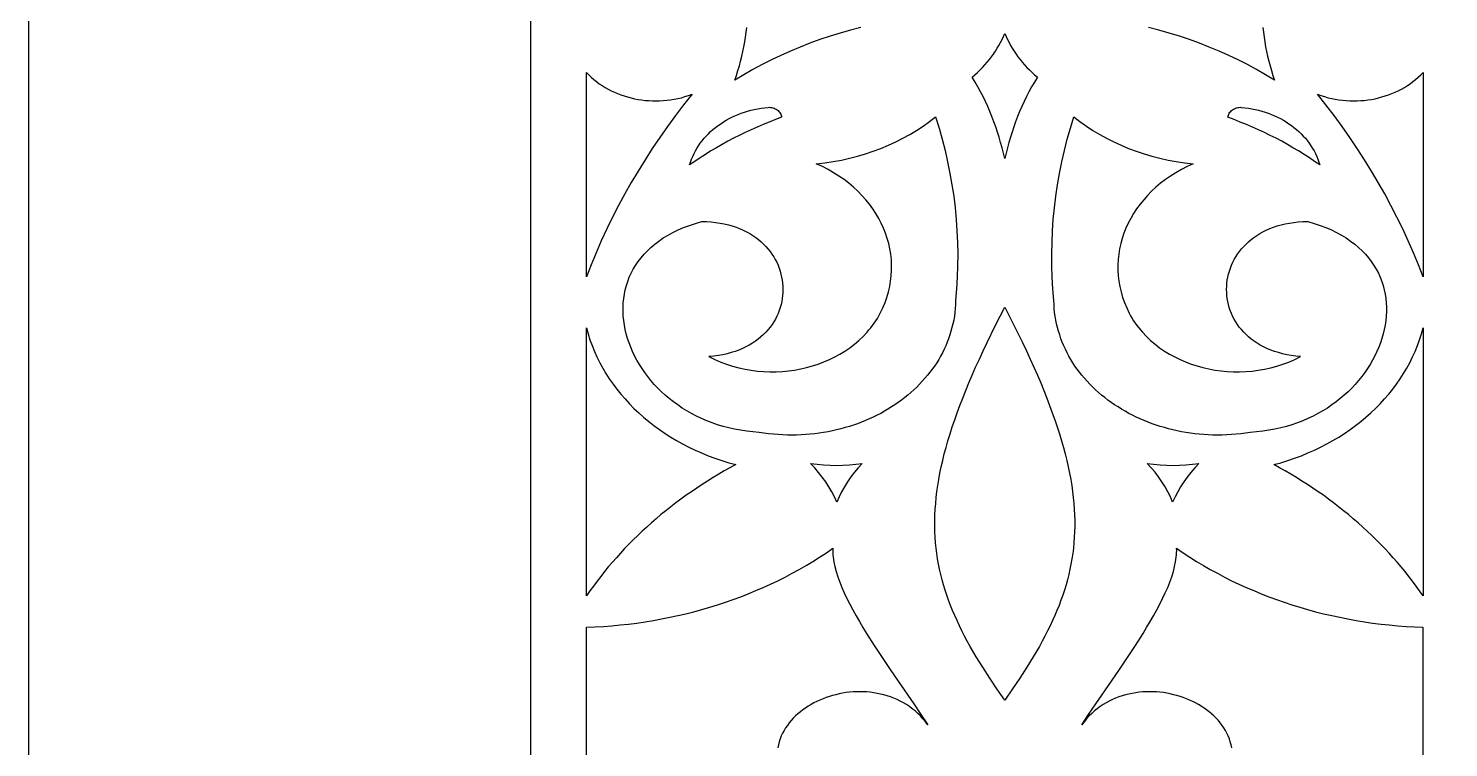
# Model space of a CAD drawing. Extents: x 1336 to 2036, y -730 to 370.
# Drawn here: x 1335.7 to 1463, y -172.9 to -108.5 of the extents above; entities that cross this region are included whole.
import ezdxf

# ---------------------------------------------------------------- set-up
doc = ezdxf.new("R2010")
doc.units = 0
doc.layers.add('LAYER_1', color=18, linetype='CONTINUOUS')
doc.layers.add('LAYER_2', color=4, linetype='CONTINUOUS')

msp = doc.modelspace()

# ---------------------------------------------------------------- linework, layer by layer
at = {"layer": 'LAYER_1'}
for points in [[(1335.73, -729.84), (2035.73, -729.84), (2035.73, 370.16), (1335.73, 370.16)], [(1423.23, -108.93), (1423.34, -109.2), (1423.47, -109.47), (1423.61, -109.74), (1423.75, -110.01), (1423.9, -110.27), (1424.06, -110.53), (1424.24, -110.78), (1424.41, -111.03), (1424.6, -111.28), (1424.8, -111.52), (1425, -111.76), (1425.22, -111.99), (1425.44, -112.21), (1425.67, -112.44), (1425.9, -112.65), (1426.15, -112.86), (1425.89, -113.29), (1425.64, -113.72), (1425.4, -114.16), (1425.17, -114.6), (1424.96, -115.04), (1424.75, -115.49), (1424.56, -115.94), (1424.38, -116.39), (1424.2, -116.85), (1424.04, -117.31), (1423.88, -117.77), (1423.73, -118.24), (1423.59, -118.71), (1423.46, -119.18), (1423.34, -119.65), (1423.23, -120.13), (1423.11, -119.65), (1422.99, -119.18), (1422.86, -118.71), (1422.72, -118.24), (1422.58, -117.77), (1422.42, -117.31), (1422.25, -116.85), (1422.08, -116.39), (1421.9, -115.94), (1421.7, -115.49), (1421.5, -115.04), (1421.28, -114.6), (1421.05, -114.16), (1420.82, -113.72), (1420.57, -113.29), (1420.31, -112.86), (1420.55, -112.65), (1420.79, -112.44), (1421.02, -112.21), (1421.24, -111.99), (1421.45, -111.76), (1421.66, -111.52), (1421.85, -111.28), (1422.04, -111.03), (1422.22, -110.78), (1422.39, -110.53), (1422.55, -110.27), (1422.71, -110.01), (1422.85, -109.74), (1422.99, -109.47), (1423.11, -109.2)], [(1385.74, -112.43), (1385.95, -112.65), (1386.17, -112.86), (1386.4, -113.06), (1386.64, -113.25), (1386.89, -113.44), (1387.15, -113.61), (1387.41, -113.77), (1387.68, -113.92), (1387.96, -114.07), (1388.24, -114.2), (1388.53, -114.32), (1388.83, -114.43), (1389.13, -114.54), (1389.43, -114.63), (1389.74, -114.71), (1390.05, -114.78), (1390.36, -114.84), (1390.68, -114.89), (1391, -114.93), (1391.33, -114.95), (1391.65, -114.97), (1391.98, -114.97), (1392.3, -114.97), (1392.63, -114.95), (1392.95, -114.92), (1393.28, -114.88), (1393.6, -114.83), (1393.93, -114.76), (1394.25, -114.69), (1394.57, -114.6), (1394.88, -114.5), (1395.2, -114.39), (1394.44, -115.34), (1393.71, -116.3), (1393, -117.28), (1392.31, -118.26), (1391.64, -119.25), (1390.99, -120.25), (1390.36, -121.26), (1389.76, -122.28), (1389.18, -123.31), (1388.62, -124.35), (1388.08, -125.39), (1387.57, -126.45), (1387.07, -127.51), (1386.6, -128.58), (1386.16, -129.65), (1385.74, -130.74)], [(1460.72, -130.74), (1460.3, -129.65), (1459.85, -128.58), (1459.38, -127.51), (1458.89, -126.45), (1458.38, -125.39), (1457.84, -124.35), (1457.28, -123.31), (1456.7, -122.28), (1456.09, -121.26), (1455.47, -120.25), (1454.82, -119.25), (1454.15, -118.26), (1453.46, -117.28), (1452.75, -116.3), (1452.01, -115.34), (1451.26, -114.39), (1451.57, -114.5), (1451.89, -114.6), (1452.21, -114.69), (1452.53, -114.76), (1452.85, -114.83), (1453.18, -114.88), (1453.5, -114.92), (1453.83, -114.95), (1454.15, -114.97), (1454.48, -114.97), (1454.81, -114.97), (1455.13, -114.95), (1455.45, -114.93), (1455.77, -114.89), (1456.09, -114.84), (1456.41, -114.78), (1456.72, -114.71), (1457.03, -114.63), (1457.33, -114.54), (1457.63, -114.43), (1457.92, -114.32), (1458.21, -114.2), (1458.5, -114.07), (1458.77, -113.92), (1459.05, -113.77), (1459.31, -113.61), (1459.56, -113.44), (1459.81, -113.25), (1460.05, -113.06), (1460.28, -112.86), (1460.51, -112.65), (1460.72, -112.43)], [(1402.02, -115.56), (1402.13, -115.55), (1402.24, -115.56), (1402.35, -115.58), (1402.45, -115.6), (1402.55, -115.63), (1402.65, -115.68), (1402.74, -115.72), (1402.83, -115.78), (1402.91, -115.85), (1402.98, -115.92), (1403.05, -115.99), (1403.1, -116.07), (1403.15, -116.16), (1403.19, -116.25), (1403.21, -116.35), (1403.23, -116.45), (1402.67, -116.65), (1402.12, -116.87), (1401.57, -117.09), (1401.03, -117.32), (1400.49, -117.56), (1399.96, -117.81), (1399.43, -118.07), (1398.91, -118.33), (1398.4, -118.6), (1397.89, -118.88), (1397.39, -119.17), (1396.9, -119.46), (1396.41, -119.77), (1395.93, -120.08), (1395.45, -120.4), (1394.99, -120.72), (1395.07, -120.46), (1395.16, -120.2), (1395.26, -119.95), (1395.38, -119.7), (1395.5, -119.46), (1395.64, -119.23), (1395.79, -118.99), (1395.94, -118.77), (1396.11, -118.55), (1396.29, -118.33), (1396.47, -118.13), (1396.67, -117.93), (1396.87, -117.73), (1397.08, -117.54), (1397.3, -117.36), (1397.53, -117.19), (1397.77, -117.02), (1398.01, -116.86), (1398.26, -116.71), (1398.52, -116.57), (1398.78, -116.44), (1399.05, -116.31), (1399.33, -116.19), (1399.61, -116.09), (1399.89, -115.99), (1400.18, -115.9), (1400.48, -115.82), (1400.78, -115.74), (1401.09, -115.68), (1401.4, -115.63), (1401.71, -115.59)], [(1444.43, -115.56), (1444.75, -115.59), (1445.06, -115.63), (1445.37, -115.68), (1445.67, -115.74), (1445.97, -115.82), (1446.27, -115.9), (1446.56, -115.99), (1446.85, -116.09), (1447.13, -116.19), (1447.41, -116.31), (1447.68, -116.44), (1447.94, -116.57), (1448.2, -116.71), (1448.45, -116.86), (1448.69, -117.02), (1448.92, -117.19), (1449.15, -117.36), (1449.37, -117.54), (1449.59, -117.73), (1449.79, -117.93), (1449.98, -118.13), (1450.17, -118.33), (1450.35, -118.55), (1450.51, -118.77), (1450.67, -118.99), (1450.82, -119.23), (1450.95, -119.46), (1451.08, -119.7), (1451.19, -119.95), (1451.3, -120.2), (1451.39, -120.46), (1451.47, -120.72), (1451, -120.4), (1450.53, -120.08), (1450.05, -119.77), (1449.56, -119.46), (1449.06, -119.17), (1448.56, -118.88), (1448.05, -118.6), (1447.54, -118.33), (1447.02, -118.07), (1446.5, -117.81), (1445.96, -117.56), (1445.43, -117.32), (1444.89, -117.09), (1444.34, -116.87), (1443.78, -116.65), (1443.23, -116.45), (1443.24, -116.35), (1443.27, -116.25), (1443.31, -116.16), (1443.35, -116.07), (1443.41, -115.99), (1443.48, -115.92), (1443.55, -115.85), (1443.63, -115.78), (1443.72, -115.72), (1443.81, -115.68), (1443.91, -115.63), (1444.01, -115.6), (1444.11, -115.58), (1444.22, -115.56), (1444.32, -115.55)], [(1417.03, -116.4), (1417.34, -117.41), (1417.63, -118.42), (1417.88, -119.43), (1418.11, -120.45), (1418.32, -121.47), (1418.49, -122.49), (1418.65, -123.52), (1418.77, -124.55), (1418.87, -125.59), (1418.94, -126.62), (1418.99, -127.66), (1419.01, -128.7), (1419, -129.74), (1418.97, -130.78), (1418.9, -131.82), (1418.82, -132.86), (1418.81, -133.21), (1418.79, -133.57), (1418.75, -133.92), (1418.71, -134.27), (1418.65, -134.61), (1418.58, -134.95), (1418.5, -135.29), (1418.41, -135.62), (1418.31, -135.95), (1418.2, -136.28), (1418.07, -136.6), (1417.94, -136.92), (1417.8, -137.23), (1417.64, -137.54), (1417.48, -137.84), (1417.31, -138.14), (1417.13, -138.44), (1416.93, -138.73), (1416.73, -139.01), (1416.52, -139.29), (1416.31, -139.56), (1416.08, -139.83), (1415.84, -140.1), (1415.6, -140.36), (1415.35, -140.61), (1415.09, -140.85), (1414.82, -141.09), (1414.55, -141.33), (1414.27, -141.56), (1413.98, -141.78), (1413.68, -141.99), (1413.38, -142.2), (1413.07, -142.4), (1412.76, -142.6), (1412.44, -142.78), (1412.11, -142.97), (1411.78, -143.14), (1411.44, -143.31), (1411.09, -143.46), (1410.74, -143.62), (1410.39, -143.76), (1410.03, -143.9), (1409.66, -144.02), (1409.3, -144.14), (1408.92, -144.25), (1408.54, -144.36), (1408.16, -144.45), (1407.78, -144.54), (1407.39, -144.62), (1406.99, -144.69), (1406.6, -144.75), (1406.2, -144.8), (1405.8, -144.84), (1405.39, -144.87), (1404.98, -144.9), (1404.57, -144.91), (1404.16, -144.91), (1403.75, -144.91), (1403.33, -144.89), (1402.91, -144.87), (1402.49, -144.83), (1402.07, -144.79), (1401.65, -144.73), (1401.22, -144.67), (1400.66, -144.63), (1400.1, -144.57), (1399.56, -144.49), (1399.02, -144.39), (1398.5, -144.28), (1397.99, -144.14), (1397.48, -143.99), (1397, -143.82), (1396.52, -143.64), (1396.05, -143.44), (1395.6, -143.22), (1395.16, -142.99), (1394.73, -142.75), (1394.32, -142.49), (1393.92, -142.22), (1393.53, -141.94), (1393.16, -141.65), (1392.8, -141.34), (1392.46, -141.03), (1392.13, -140.7), (1391.82, -140.37), (1391.52, -140.03), (1391.24, -139.68), (1390.97, -139.32), (1390.72, -138.95), (1390.48, -138.58), (1390.26, -138.21), (1390.06, -137.82), (1389.88, -137.44), (1389.71, -137.05), (1389.56, -136.66), (1389.43, -136.26), (1389.31, -135.86), (1389.22, -135.46), (1389.14, -135.06), (1389.08, -134.66), (1389.04, -134.27), (1389.02, -133.87), (1389.02, -133.47), (1389.04, -133.07), (1389.08, -132.68), (1389.14, -132.29), (1389.22, -131.91), (1389.32, -131.53), (1389.44, -131.15), (1389.58, -130.78), (1389.75, -130.42), (1389.93, -130.06), (1390.14, -129.71), (1390.37, -129.37), (1390.63, -129.04), (1390.9, -128.72), (1391.2, -128.4), (1391.52, -128.1), (1391.87, -127.81), (1392.24, -127.53), (1392.63, -127.26), (1393.05, -127.01), (1393.49, -126.77), (1393.96, -126.54), (1394.45, -126.32), (1394.97, -126.13), (1395.51, -125.95), (1396.08, -125.78), (1396.51, -125.79), (1396.92, -125.82), (1397.32, -125.86), (1397.71, -125.92), (1398.09, -125.99), (1398.46, -126.07), (1398.81, -126.17), (1399.15, -126.29), (1399.47, -126.41), (1399.78, -126.55), (1400.08, -126.7), (1400.37, -126.86), (1400.64, -127.03), (1400.91, -127.21), (1401.15, -127.39), (1401.39, -127.59), (1401.61, -127.8), (1401.82, -128.01), (1402.01, -128.24), (1402.19, -128.47), (1402.36, -128.7), (1402.52, -128.94), (1402.66, -129.19), (1402.79, -129.44), (1402.91, -129.7), (1403.01, -129.96), (1403.1, -130.22), (1403.17, -130.49), (1403.23, -130.76), (1403.28, -131.03), (1403.32, -131.31), (1403.34, -131.58), (1403.35, -131.86), (1403.34, -132.13), (1403.32, -132.4), (1403.29, -132.68), (1403.24, -132.95), (1403.18, -133.22), (1403.11, -133.49), (1403.02, -133.75), (1402.92, -134.01), (1402.8, -134.27), (1402.67, -134.52), (1402.53, -134.77), (1402.37, -135.01), (1402.2, -135.24), (1402.02, -135.47), (1401.82, -135.69), (1401.61, -135.91), (1401.38, -136.12), (1401.14, -136.31), (1400.88, -136.5), (1400.61, -136.68), (1400.33, -136.85), (1400.03, -137.01), (1399.72, -137.16), (1399.4, -137.3), (1399.06, -137.42), (1398.7, -137.53), (1398.34, -137.63), (1397.95, -137.72), (1397.56, -137.79), (1397.15, -137.85), (1396.72, -137.89), (1397.24, -138.14), (1397.77, -138.37), (1398.3, -138.57), (1398.84, -138.75), (1399.39, -138.9), (1399.95, -139.02), (1400.5, -139.11), (1401.06, -139.18), (1401.62, -139.23), (1402.18, -139.25), (1402.74, -139.25), (1403.3, -139.22), (1403.85, -139.17), (1404.4, -139.09), (1404.94, -138.99), (1405.47, -138.87), (1406, -138.72), (1406.51, -138.55), (1407.02, -138.36), (1407.51, -138.15), (1407.99, -137.92), (1408.46, -137.66), (1408.91, -137.39), (1409.34, -137.09), (1409.76, -136.77), (1410.15, -136.43), (1410.53, -136.08), (1410.89, -135.7), (1411.06, -135.5), (1411.22, -135.3), (1411.38, -135.1), (1411.53, -134.89), (1411.67, -134.68), (1411.81, -134.46), (1411.94, -134.23), (1412.07, -134), (1412.3, -133.53), (1412.5, -133.05), (1412.67, -132.58), (1412.81, -132.09), (1412.92, -131.61), (1413, -131.12), (1413.06, -130.64), (1413.09, -130.15), (1413.09, -129.67), (1413.07, -129.19), (1413.01, -128.71), (1412.94, -128.23), (1412.83, -127.76), (1412.7, -127.3), (1412.55, -126.84), (1412.37, -126.38), (1412.16, -125.93), (1411.93, -125.5), (1411.68, -125.07), (1411.4, -124.65), (1411.1, -124.24), (1410.78, -123.84), (1410.43, -123.45), (1410.06, -123.07), (1409.67, -122.71), (1409.26, -122.36), (1408.83, -122.03), (1408.37, -121.71), (1407.89, -121.41), (1407.4, -121.13), (1406.88, -120.86), (1406.34, -120.61), (1407.1, -120.53), (1407.85, -120.41), (1408.59, -120.28), (1409.32, -120.12), (1410.04, -119.93), (1410.75, -119.72), (1411.45, -119.49), (1412.13, -119.23), (1412.8, -118.95), (1413.46, -118.65), (1414.1, -118.33), (1414.72, -117.98), (1415.33, -117.62), (1415.91, -117.23), (1416.48, -116.83)], [(1429.42, -116.4), (1429.97, -116.83), (1430.54, -117.23), (1431.13, -117.62), (1431.74, -117.98), (1432.36, -118.33), (1433, -118.65), (1433.66, -118.95), (1434.33, -119.23), (1435.01, -119.49), (1435.71, -119.72), (1436.41, -119.93), (1437.13, -120.12), (1437.86, -120.28), (1438.6, -120.41), (1439.35, -120.53), (1440.11, -120.61), (1439.57, -120.86), (1439.06, -121.13), (1438.56, -121.41), (1438.08, -121.71), (1437.63, -122.03), (1437.2, -122.36), (1436.78, -122.71), (1436.39, -123.07), (1436.02, -123.45), (1435.68, -123.84), (1435.35, -124.24), (1435.05, -124.65), (1434.78, -125.07), (1434.52, -125.5), (1434.29, -125.93), (1434.09, -126.38), (1433.91, -126.84), (1433.75, -127.3), (1433.62, -127.76), (1433.52, -128.23), (1433.44, -128.71), (1433.39, -129.19), (1433.36, -129.67), (1433.37, -130.15), (1433.4, -130.64), (1433.45, -131.12), (1433.54, -131.61), (1433.65, -132.09), (1433.79, -132.58), (1433.96, -133.05), (1434.16, -133.53), (1434.39, -134), (1434.51, -134.23), (1434.65, -134.46), (1434.78, -134.68), (1434.93, -134.89), (1435.08, -135.1), (1435.24, -135.3), (1435.57, -135.7), (1435.92, -136.08), (1436.3, -136.43), (1436.7, -136.77), (1437.11, -137.09), (1437.55, -137.39), (1438, -137.66), (1438.46, -137.92), (1438.94, -138.15), (1439.44, -138.36), (1439.94, -138.55), (1440.46, -138.72), (1440.98, -138.87), (1441.52, -138.99), (1442.06, -139.09), (1442.61, -139.17), (1443.16, -139.22), (1443.72, -139.25), (1444.27, -139.25), (1444.83, -139.23), (1445.39, -139.18), (1445.95, -139.11), (1446.51, -139.02), (1447.06, -138.9), (1447.61, -138.75), (1448.15, -138.57), (1448.69, -138.37), (1449.22, -138.14), (1449.73, -137.89), (1449.31, -137.85), (1448.9, -137.79), (1448.5, -137.72), (1448.12, -137.63), (1447.75, -137.53), (1447.4, -137.42), (1447.06, -137.3), (1446.73, -137.16), (1446.42, -137.01), (1446.12, -136.85), (1445.84, -136.68), (1445.57, -136.5), (1445.32, -136.31), (1445.08, -136.12), (1444.85, -135.91), (1444.64, -135.69), (1444.44, -135.47), (1444.25, -135.24), (1444.08, -135.01), (1443.93, -134.77), (1443.78, -134.52), (1443.65, -134.27), (1443.54, -134.01), (1443.44, -133.75), (1443.35, -133.49), (1443.28, -133.22), (1443.22, -132.95), (1443.17, -132.68), (1443.14, -132.4), (1443.12, -132.13), (1443.11, -131.86), (1443.12, -131.58), (1443.14, -131.31), (1443.17, -131.03), (1443.22, -130.76), (1443.28, -130.49), (1443.36, -130.22), (1443.45, -129.96), (1443.55, -129.7), (1443.67, -129.44), (1443.79, -129.19), (1443.94, -128.94), (1444.09, -128.7), (1444.26, -128.47), (1444.44, -128.24), (1444.64, -128.01), (1444.85, -127.8), (1445.07, -127.59), (1445.3, -127.39), (1445.55, -127.21), (1445.81, -127.03), (1446.08, -126.86), (1446.37, -126.7), (1446.67, -126.55), (1446.98, -126.41), (1447.31, -126.29), (1447.65, -126.17), (1448, -126.07), (1448.36, -125.99), (1448.74, -125.92), (1449.13, -125.86), (1449.53, -125.82), (1449.95, -125.79), (1450.38, -125.78), (1450.95, -125.95), (1451.49, -126.13), (1452.01, -126.32), (1452.5, -126.54), (1452.97, -126.77), (1453.41, -127.01), (1453.83, -127.26), (1454.22, -127.53), (1454.59, -127.81), (1454.93, -128.1), (1455.26, -128.4), (1455.55, -128.72), (1455.83, -129.04), (1456.08, -129.37), (1456.31, -129.71), (1456.52, -130.06), (1456.71, -130.42), (1456.87, -130.78), (1457.01, -131.15), (1457.14, -131.53), (1457.24, -131.91), (1457.32, -132.29), (1457.38, -132.68), (1457.41, -133.07), (1457.43, -133.47), (1457.43, -133.87), (1457.41, -134.27), (1457.37, -134.66), (1457.31, -135.06), (1457.24, -135.46), (1457.14, -135.86), (1457.03, -136.26), (1456.89, -136.66), (1456.75, -137.05), (1456.58, -137.44), (1456.39, -137.82), (1456.19, -138.21), (1455.97, -138.58), (1455.74, -138.95), (1455.49, -139.32), (1455.22, -139.68), (1454.94, -140.03), (1454.64, -140.37), (1454.32, -140.7), (1454, -141.03), (1453.65, -141.34), (1453.29, -141.65), (1452.92, -141.94), (1452.54, -142.22), (1452.14, -142.49), (1451.72, -142.75), (1451.3, -142.99), (1450.86, -143.22), (1450.4, -143.44), (1449.94, -143.64), (1449.46, -143.82), (1448.97, -143.99), (1448.47, -144.14), (1447.96, -144.28), (1447.43, -144.39), (1446.9, -144.49), (1446.35, -144.57), (1445.8, -144.63), (1445.23, -144.67), (1444.81, -144.73), (1444.39, -144.79), (1443.96, -144.83), (1443.55, -144.87), (1443.13, -144.89), (1442.71, -144.91), (1442.3, -144.91), (1441.88, -144.91), (1441.47, -144.9), (1441.06, -144.87), (1440.66, -144.84), (1440.26, -144.8), (1439.86, -144.75), (1439.46, -144.69), (1439.07, -144.62), (1438.68, -144.54), (1438.29, -144.45), (1437.91, -144.36), (1437.53, -144.25), (1437.16, -144.14), (1436.79, -144.02), (1436.43, -143.9), (1436.07, -143.76), (1435.71, -143.62), (1435.36, -143.46), (1435.02, -143.31), (1434.68, -143.14), (1434.35, -142.97), (1434.02, -142.78), (1433.7, -142.6), (1433.38, -142.4), (1433.07, -142.2), (1432.77, -141.99), (1432.48, -141.78), (1432.19, -141.56), (1431.91, -141.33), (1431.63, -141.09), (1431.36, -140.85), (1431.11, -140.61), (1430.85, -140.36), (1430.61, -140.1), (1430.38, -139.83), (1430.15, -139.56), (1429.93, -139.29), (1429.72, -139.01), (1429.52, -138.73), (1429.33, -138.44), (1429.15, -138.14), (1428.98, -137.84), (1428.81, -137.54), (1428.66, -137.23), (1428.52, -136.92), (1428.38, -136.6), (1428.26, -136.28), (1428.15, -135.95), (1428.05, -135.62), (1427.96, -135.29), (1427.88, -134.95), (1427.81, -134.61), (1427.75, -134.27), (1427.7, -133.92), (1427.67, -133.57), (1427.65, -133.21), (1427.64, -132.86), (1427.55, -131.82), (1427.49, -130.78), (1427.46, -129.74), (1427.45, -128.7), (1427.47, -127.66), (1427.51, -126.62), (1427.58, -125.59), (1427.68, -124.55), (1427.81, -123.52), (1427.96, -122.49), (1428.14, -121.47), (1428.34, -120.45), (1428.57, -119.43), (1428.83, -118.42), (1429.11, -117.41)], [(1423.23, -133.47), (1424.05, -135.08), (1424.81, -136.62), (1425.17, -137.37), (1425.51, -138.11), (1425.84, -138.83), (1426.15, -139.54), (1426.45, -140.24), (1426.73, -140.93), (1427, -141.6), (1427.25, -142.27), (1427.49, -142.92), (1427.72, -143.56), (1427.93, -144.19), (1428.13, -144.81), (1428.31, -145.42), (1428.49, -146.02), (1428.64, -146.61), (1428.79, -147.19), (1428.92, -147.76), (1429.03, -148.33), (1429.14, -148.88), (1429.23, -149.43), (1429.3, -149.97), (1429.37, -150.51), (1429.42, -151.03), (1429.46, -151.55), (1429.48, -152.07), (1429.5, -152.58), (1429.5, -153.08), (1429.49, -153.58), (1429.46, -154.07), (1429.43, -154.56), (1429.38, -155.04), (1429.32, -155.52), (1429.25, -156), (1429.16, -156.47), (1429.07, -156.94), (1428.96, -157.41), (1428.85, -157.87), (1428.72, -158.33), (1428.58, -158.8), (1428.43, -159.26), (1428.26, -159.71), (1428.09, -160.17), (1427.91, -160.63), (1427.71, -161.09), (1427.51, -161.54), (1427.29, -162), (1427.06, -162.46), (1426.83, -162.92), (1426.58, -163.38), (1426.33, -163.85), (1425.78, -164.78), (1425.2, -165.72), (1424.58, -166.68), (1423.92, -167.66), (1423.23, -168.65), (1422.53, -167.66), (1421.88, -166.68), (1421.26, -165.72), (1420.67, -164.78), (1420.13, -163.85), (1419.87, -163.38), (1419.63, -162.92), (1419.39, -162.46), (1419.16, -162), (1418.95, -161.54), (1418.74, -161.09), (1418.55, -160.63), (1418.37, -160.17), (1418.19, -159.71), (1418.03, -159.26), (1417.88, -158.8), (1417.74, -158.33), (1417.61, -157.87), (1417.49, -157.41), (1417.39, -156.94), (1417.29, -156.47), (1417.21, -156), (1417.14, -155.52), (1417.08, -155.04), (1417.03, -154.56), (1416.99, -154.07), (1416.97, -153.58), (1416.96, -153.08), (1416.96, -152.58), (1416.97, -152.07), (1417, -151.55), (1417.04, -151.03), (1417.09, -150.51), (1417.15, -149.97), (1417.23, -149.43), (1417.32, -148.88), (1417.42, -148.33), (1417.54, -147.76), (1417.67, -147.19), (1417.81, -146.61), (1417.97, -146.02), (1418.14, -145.42), (1418.33, -144.81), (1418.52, -144.19), (1418.74, -143.56), (1418.96, -142.92), (1419.2, -142.27), (1419.46, -141.6), (1419.73, -140.93), (1420.01, -140.24), (1420.31, -139.54), (1420.62, -138.83), (1420.95, -138.11), (1421.29, -137.37), (1421.65, -136.62), (1422.41, -135.08)], [(1385.73, -135.31), (1385.88, -135.84), (1386.05, -136.38), (1386.24, -136.9), (1386.45, -137.42), (1386.68, -137.92), (1386.93, -138.43), (1387.2, -138.92), (1387.49, -139.4), (1387.79, -139.88), (1388.12, -140.34), (1388.46, -140.8), (1388.82, -141.25), (1389.2, -141.68), (1389.59, -142.11), (1390, -142.52), (1390.42, -142.92), (1390.86, -143.31), (1391.32, -143.69), (1391.79, -144.06), (1392.28, -144.42), (1392.78, -144.76), (1393.29, -145.09), (1393.82, -145.4), (1394.36, -145.7), (1394.91, -145.99), (1395.48, -146.26), (1396.06, -146.52), (1396.65, -146.76), (1397.25, -146.98), (1397.86, -147.19), (1398.49, -147.39), (1399.12, -147.56), (1398.6, -147.85), (1398.09, -148.13), (1397.59, -148.43), (1397.09, -148.73), (1396.59, -149.03), (1396.1, -149.34), (1395.62, -149.66), (1395.15, -149.99), (1394.68, -150.31), (1394.21, -150.65), (1393.76, -150.99), (1393.31, -151.34), (1392.86, -151.69), (1392.42, -152.04), (1391.99, -152.41), (1391.57, -152.77), (1391.15, -153.15), (1390.74, -153.52), (1390.33, -153.91), (1389.94, -154.29), (1389.55, -154.69), (1389.16, -155.09), (1388.79, -155.49), (1388.42, -155.9), (1388.06, -156.31), (1387.7, -156.72), (1387.36, -157.15), (1387.02, -157.57), (1386.69, -158), (1386.36, -158.44), (1386.05, -158.88), (1385.74, -159.32)], [(1460.72, -159.32), (1460.41, -158.88), (1460.09, -158.44), (1459.77, -158), (1459.44, -157.57), (1459.1, -157.15), (1458.75, -156.72), (1458.4, -156.31), (1458.04, -155.9), (1457.67, -155.49), (1457.29, -155.09), (1456.91, -154.69), (1456.52, -154.29), (1456.12, -153.91), (1455.72, -153.52), (1455.31, -153.15), (1454.89, -152.77), (1454.46, -152.41), (1454.03, -152.04), (1453.59, -151.69), (1453.15, -151.34), (1452.7, -150.99), (1452.24, -150.65), (1451.78, -150.31), (1451.31, -149.99), (1450.83, -149.66), (1450.35, -149.34), (1449.86, -149.03), (1449.37, -148.73), (1448.87, -148.43), (1448.36, -148.13), (1447.85, -147.85), (1447.34, -147.56), (1447.97, -147.39), (1448.59, -147.19), (1449.21, -146.98), (1449.81, -146.76), (1450.4, -146.52), (1450.98, -146.26), (1451.54, -145.99), (1452.1, -145.7), (1452.64, -145.4), (1453.16, -145.09), (1453.68, -144.76), (1454.18, -144.42), (1454.66, -144.06), (1455.14, -143.69), (1455.59, -143.31), (1456.03, -142.92), (1456.46, -142.52), (1456.87, -142.11), (1457.26, -141.68), (1457.64, -141.25), (1458, -140.8), (1458.34, -140.34), (1458.66, -139.88), (1458.97, -139.4), (1459.26, -138.92), (1459.52, -138.43), (1459.77, -137.92), (1460, -137.42), (1460.21, -136.9), (1460.4, -136.38), (1460.57, -135.84), (1460.72, -135.31)], [(1410.46, -147.45), (1410.1, -147.85), (1409.76, -148.25), (1409.44, -148.67), (1409.14, -149.1), (1408.86, -149.54), (1408.61, -149.99), (1408.39, -150.45), (1408.18, -150.92), (1407.97, -150.46), (1407.72, -150), (1407.46, -149.55), (1407.18, -149.11), (1406.87, -148.68), (1406.54, -148.26), (1406.2, -147.85), (1405.83, -147.45), (1406.41, -147.53), (1406.99, -147.58), (1407.57, -147.62), (1408.15, -147.63), (1408.73, -147.62), (1409.31, -147.58), (1409.89, -147.53)], [(1440.62, -147.45), (1440.26, -147.85), (1439.91, -148.26), (1439.58, -148.68), (1439.28, -149.11), (1438.99, -149.55), (1438.73, -150), (1438.49, -150.46), (1438.27, -150.92), (1438.07, -150.45), (1437.84, -149.99), (1437.59, -149.54), (1437.32, -149.1), (1437.02, -148.67), (1436.7, -148.25), (1436.36, -147.85), (1435.99, -147.45), (1436.57, -147.53), (1437.15, -147.58), (1437.73, -147.62), (1438.31, -147.63), (1438.89, -147.62), (1439.47, -147.58), (1440.05, -147.53)]]:
    msp.add_lwpolyline(points, close=True, dxfattribs=at)
for points in [[(1410.34, -108.39), (1409.41, -108.64), (1408.48, -108.9), (1407.57, -109.19), (1406.67, -109.49), (1405.77, -109.82), (1404.89, -110.16), (1404.02, -110.52), (1403.16, -110.91), (1402.31, -111.31), (1401.48, -111.73), (1400.65, -112.17), (1399.85, -112.63), (1399.05, -113.11), (1399.19, -112.69), (1399.32, -112.26), (1399.45, -111.84), (1399.56, -111.41), (1399.66, -110.98), (1399.76, -110.56), (1399.84, -110.13), (1399.92, -109.7), (1399.99, -109.26), (1400.05, -108.83), (1400.1, -108.4)], [(1446.36, -108.4), (1446.41, -108.83), (1446.47, -109.26), (1446.53, -109.7), (1446.61, -110.13), (1446.7, -110.56), (1446.79, -110.98), (1446.9, -111.41), (1447.01, -111.84), (1447.13, -112.26), (1447.26, -112.69), (1447.4, -113.11), (1446.61, -112.63), (1445.8, -112.17), (1444.98, -111.73), (1444.14, -111.31), (1443.3, -110.91), (1442.44, -110.52), (1441.56, -110.16), (1440.68, -109.82), (1439.79, -109.49), (1438.88, -109.19), (1437.97, -108.9), (1437.05, -108.64), (1436.12, -108.39)], [(1385.74, -179.84), (1385.74, -162.12), (1386.5, -162.09), (1387.26, -162.05), (1388.01, -161.99), (1388.76, -161.92), (1389.51, -161.84), (1390.26, -161.75), (1391, -161.64), (1391.74, -161.52), (1392.47, -161.39), (1393.2, -161.24), (1393.93, -161.09), (1394.65, -160.92), (1395.37, -160.74), (1396.08, -160.54), (1396.79, -160.34), (1397.49, -160.12), (1398.19, -159.89), (1398.88, -159.65), (1399.57, -159.4), (1400.24, -159.13), (1400.92, -158.85), (1401.58, -158.57), (1402.24, -158.27), (1402.89, -157.96), (1403.54, -157.63), (1404.18, -157.3), (1404.8, -156.95), (1405.43, -156.6), (1406.04, -156.23), (1406.64, -155.85), (1407.24, -155.46), (1407.83, -155.06), (1407.82, -155.25), (1407.82, -155.45), (1407.83, -155.65), (1407.85, -155.85), (1407.91, -156.27), (1408, -156.7), (1408.12, -157.15), (1408.27, -157.61), (1408.44, -158.08), (1408.63, -158.56), (1408.84, -159.05), (1409.08, -159.55), (1409.34, -160.06), (1409.61, -160.58), (1409.9, -161.1), (1410.2, -161.63), (1410.51, -162.16), (1410.84, -162.7), (1411.52, -163.77), (1412.23, -164.84), (1412.95, -165.91), (1413.67, -166.96), (1415.07, -168.99), (1415.72, -169.95), (1416.33, -170.87), (1416.12, -170.59), (1415.9, -170.33), (1415.67, -170.08), (1415.44, -169.85), (1415.19, -169.63), (1414.94, -169.43), (1414.68, -169.24), (1414.41, -169.06), (1414.14, -168.9), (1413.86, -168.75), (1413.58, -168.61), (1413.29, -168.49), (1413, -168.37), (1412.7, -168.27), (1412.4, -168.19), (1412.1, -168.11), (1411.8, -168.05), (1411.49, -168), (1411.18, -167.96), (1410.87, -167.93), (1410.56, -167.91), (1410.25, -167.91), (1409.94, -167.91), (1409.63, -167.93), (1409.32, -167.96), (1409.01, -167.99), (1408.7, -168.04), (1408.4, -168.1), (1408.1, -168.17), (1407.8, -168.25), (1407.51, -168.33), (1407.22, -168.43), (1406.94, -168.54), (1406.66, -168.65), (1406.39, -168.78), (1406.12, -168.91), (1405.87, -169.06), (1405.61, -169.21), (1405.37, -169.37), (1405.13, -169.53), (1404.91, -169.71), (1404.69, -169.89), (1404.48, -170.08), (1404.28, -170.28), (1404.09, -170.49), (1403.91, -170.7), (1403.75, -170.92), (1403.59, -171.15), (1403.45, -171.38), (1403.32, -171.62), (1403.2, -171.87), (1403.1, -172.12), (1403.01, -172.38), (1402.94, -172.65), (1402.88, -172.92)], [(1443.58, -172.92), (1443.52, -172.65), (1443.44, -172.38), (1443.36, -172.12), (1443.25, -171.87), (1443.14, -171.62), (1443.01, -171.38), (1442.86, -171.15), (1442.71, -170.92), (1442.54, -170.7), (1442.37, -170.49), (1442.18, -170.28), (1441.98, -170.08), (1441.77, -169.89), (1441.55, -169.71), (1441.32, -169.53), (1441.09, -169.37), (1440.84, -169.21), (1440.59, -169.06), (1440.33, -168.91), (1440.07, -168.78), (1439.79, -168.65), (1439.52, -168.54), (1439.23, -168.43), (1438.94, -168.33), (1438.65, -168.25), (1438.36, -168.17), (1438.06, -168.1), (1437.75, -168.04), (1437.45, -167.99), (1437.14, -167.96), (1436.83, -167.93), (1436.52, -167.91), (1436.21, -167.91), (1435.9, -167.91), (1435.59, -167.93), (1435.28, -167.96), (1434.97, -168), (1434.66, -168.05), (1434.35, -168.11), (1434.05, -168.19), (1433.75, -168.27), (1433.46, -168.37), (1433.16, -168.49), (1432.87, -168.61), (1432.59, -168.75), (1432.31, -168.9), (1432.04, -169.06), (1431.78, -169.24), (1431.52, -169.43), (1431.26, -169.63), (1431.02, -169.85), (1430.78, -170.08), (1430.56, -170.33), (1430.34, -170.59), (1430.13, -170.87), (1430.73, -169.95), (1431.39, -168.99), (1432.79, -166.96), (1433.51, -165.91), (1434.23, -164.84), (1434.94, -163.77), (1435.62, -162.7), (1435.94, -162.16), (1436.26, -161.63), (1436.56, -161.1), (1436.85, -160.58), (1437.12, -160.06), (1437.38, -159.55), (1437.61, -159.05), (1437.83, -158.56), (1438.02, -158.08), (1438.19, -157.61), (1438.34, -157.15), (1438.45, -156.7), (1438.54, -156.27), (1438.6, -155.85), (1438.62, -155.65), (1438.63, -155.45), (1438.64, -155.25), (1438.63, -155.06), (1439.22, -155.46), (1439.81, -155.85), (1440.42, -156.23), (1441.03, -156.6), (1441.65, -156.95), (1442.28, -157.3), (1442.92, -157.63), (1443.56, -157.96), (1444.21, -158.27), (1444.87, -158.57), (1445.54, -158.85), (1446.21, -159.13), (1446.89, -159.4), (1447.58, -159.65), (1448.27, -159.89), (1448.96, -160.12), (1449.67, -160.34), (1450.37, -160.54), (1451.09, -160.74), (1451.8, -160.92), (1452.53, -161.09), (1453.25, -161.24), (1453.98, -161.39), (1454.72, -161.52), (1455.46, -161.64), (1456.2, -161.75), (1456.95, -161.84), (1457.69, -161.92), (1458.45, -161.99), (1459.2, -162.05), (1459.96, -162.09), (1460.71, -162.12), (1460.71, -179.84)]]:
    msp.add_lwpolyline(points, dxfattribs=at)
at = {"layer": 'LAYER_2'}
msp.add_lwpolyline([(1990.72, -684.83), (1990.72, 325.15), (1380.73, 325.15), (1380.73, -684.83)], close=True, dxfattribs=at)

doc.saveas('drawing.dxf')
